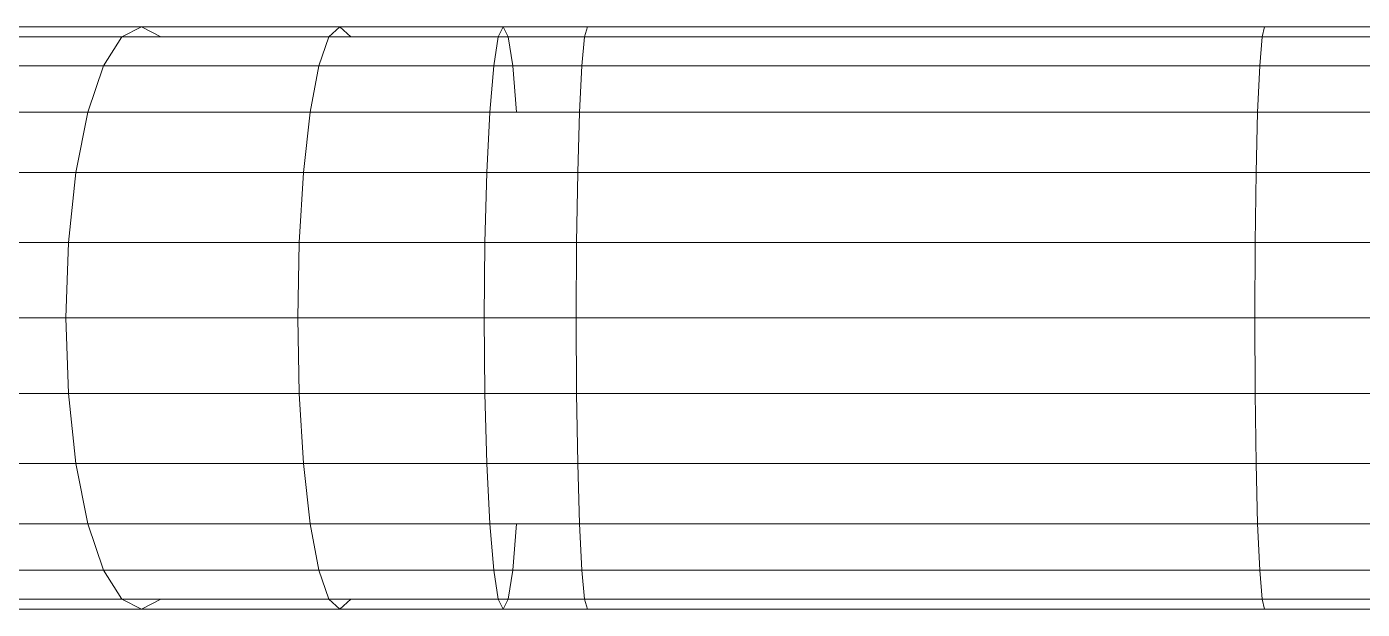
# Model space of a CAD drawing. Header units: inches. Extents: x -4266 to -1814, y 9706 to 12441.
# Drawn here: x -2927.52 to -2925.792, y 11465.225 to 11465.979 of the extents above; entities that cross this region are included whole.
import ezdxf

# ---------------------------------------------------------------- set-up
doc = ezdxf.new("R2010")
doc.units = ezdxf.units.IN
doc.header["$MEASUREMENT"] = 0
doc.layers.add('G-IMPT', color=8, linetype='Continuous', lineweight=9)

msp = doc.modelspace()

# ---------------------------------------------------------------- linework, layer by layer
at = {"layer": 'G-IMPT'}
for p, q in [((-2927.37134, 11465.97883), (-2927.61668, 11465.97883)), ((-2927.37134, 11465.97883), (-2927.39661, 11465.96577)), ((-2927.37134, 11465.97883), (-2927.11452, 11465.97883)), ((-2927.34607, 11465.96577), (-2927.37134, 11465.97883)), ((-2927.11452, 11465.97883), (-2927.12859, 11465.96577)), ((-2927.11452, 11465.97883), (-2926.90315, 11465.97883)), ((-2927.10045, 11465.96577), (-2927.11452, 11465.97883)), ((-2926.90315, 11465.97883), (-2926.9095, 11465.96577)), ((-2926.90315, 11465.97883), (-2926.79412, 11465.97883)), ((-2926.8968, 11465.96577), (-2926.90315, 11465.97883)), ((-2926.79412, 11465.97883), (-2926.7979, 11465.96577)), ((-2925.91804, 11465.97883), (-2926.79412, 11465.97883)), ((-2925.91804, 11465.97883), (-2925.92135, 11465.96577)), ((-2925.91804, 11465.97883), (-2923.40549, 11465.97883)), ((-2927.39661, 11465.96577), (-2927.65499, 11465.96577)), ((-2927.39661, 11465.96577), (-2927.4202, 11465.92833)), ((-2927.12859, 11465.96577), (-2927.39661, 11465.96577)), ((-2927.12859, 11465.96577), (-2927.14172, 11465.92833)), ((-2927.12859, 11465.96577), (-2926.9095, 11465.96577)), ((-2926.9095, 11465.96577), (-2926.91543, 11465.92833)), ((-2926.9095, 11465.96577), (-2926.7979, 11465.96577)), ((-2926.89087, 11465.92833), (-2926.8968, 11465.96577)), ((-2926.8968, 11465.96577), (-2926.7979, 11465.96577)), ((-2926.7979, 11465.96577), (-2926.80143, 11465.92833)), ((-2925.92135, 11465.96577), (-2926.7979, 11465.96577)), ((-2925.92135, 11465.96577), (-2925.92443, 11465.92833)), ((-2923.40738, 11465.96577), (-2925.92135, 11465.96577)), ((-2927.4202, 11465.92833), (-2927.69073, 11465.92833)), ((-2927.4202, 11465.92833), (-2927.44039, 11465.86827)), ((-2927.4202, 11465.92833), (-2927.14172, 11465.92833)), ((-2927.14172, 11465.92833), (-2927.15297, 11465.86827)), ((-2927.14172, 11465.92833), (-2926.91543, 11465.92833)), ((-2926.91543, 11465.92833), (-2926.92051, 11465.86827)), ((-2926.91543, 11465.92833), (-2926.80143, 11465.92833)), ((-2926.88579, 11465.86827), (-2926.89087, 11465.92833)), ((-2926.89087, 11465.92833), (-2926.80143, 11465.92833)), ((-2926.80143, 11465.92833), (-2926.80445, 11465.86827)), ((-2925.92443, 11465.92833), (-2926.80143, 11465.92833)), ((-2925.92443, 11465.92833), (-2925.92708, 11465.86827)), ((-2925.92443, 11465.92833), (-2923.40914, 11465.92833)), ((-2927.44039, 11465.86827), (-2927.72134, 11465.86827)), ((-2927.44039, 11465.86827), (-2927.45596, 11465.79036)), ((-2927.15297, 11465.86827), (-2927.44039, 11465.86827)), ((-2927.15297, 11465.86827), (-2927.16163, 11465.79036)), ((-2927.15297, 11465.86827), (-2926.92051, 11465.86827)), ((-2926.92051, 11465.86827), (-2926.92442, 11465.79036)), ((-2926.92051, 11465.86827), (-2926.80445, 11465.86827)), ((-2926.80445, 11465.86827), (-2926.80678, 11465.79036)), ((-2925.92708, 11465.86827), (-2926.80445, 11465.86827)), ((-2925.92708, 11465.86827), (-2925.92911, 11465.79036)), ((-2923.41065, 11465.86827), (-2925.92708, 11465.86827)), ((-2927.45596, 11465.79036), (-2927.74494, 11465.79036)), ((-2927.45596, 11465.79036), (-2927.46567, 11465.6994)), ((-2927.45596, 11465.79036), (-2927.16163, 11465.79036)), ((-2927.16163, 11465.79036), (-2927.16704, 11465.6994)), ((-2927.16163, 11465.79036), (-2926.92442, 11465.79036)), ((-2926.92442, 11465.79036), (-2926.92686, 11465.6994)), ((-2926.92442, 11465.79036), (-2926.80678, 11465.79036)), ((-2926.80678, 11465.79036), (-2926.80823, 11465.6994)), ((-2925.92911, 11465.79036), (-2926.80678, 11465.79036)), ((-2925.92911, 11465.79036), (-2925.93038, 11465.6994)), ((-2925.92911, 11465.79036), (-2923.41182, 11465.79036)), ((-2927.46567, 11465.6994), (-2927.75965, 11465.6994)), ((-2927.46567, 11465.6994), (-2927.46905, 11465.6019)), ((-2927.16704, 11465.6994), (-2927.46567, 11465.6994)), ((-2927.16704, 11465.6994), (-2927.16892, 11465.6019)), ((-2927.16704, 11465.6994), (-2926.92686, 11465.6994)), ((-2926.92686, 11465.6994), (-2926.92771, 11465.6019)), ((-2926.92686, 11465.6994), (-2926.80823, 11465.6994)), ((-2926.80823, 11465.6994), (-2926.80874, 11465.6019)), ((-2925.93038, 11465.6994), (-2926.80823, 11465.6994)), ((-2925.93038, 11465.6994), (-2925.93083, 11465.6019)), ((-2923.41254, 11465.6994), (-2925.93038, 11465.6994)), ((-2927.46905, 11465.6019), (-2927.76478, 11465.6019)), ((-2927.46905, 11465.6019), (-2927.16892, 11465.6019)), ((-2927.46905, 11465.6019), (-2927.46567, 11465.5044)), ((-2927.16892, 11465.6019), (-2926.92771, 11465.6019)), ((-2927.16892, 11465.6019), (-2927.16704, 11465.5044)), ((-2926.92771, 11465.6019), (-2926.92686, 11465.5044)), ((-2926.92771, 11465.6019), (-2926.80874, 11465.6019)), ((-2925.93083, 11465.6019), (-2926.80874, 11465.6019)), ((-2926.80874, 11465.6019), (-2926.80823, 11465.5044)), ((-2925.93083, 11465.6019), (-2923.4128, 11465.6019)), ((-2925.93083, 11465.6019), (-2925.93038, 11465.5044)), ((-2927.46567, 11465.5044), (-2927.75965, 11465.5044)), ((-2927.16704, 11465.5044), (-2927.46567, 11465.5044)), ((-2927.46567, 11465.5044), (-2927.45596, 11465.41343)), ((-2927.16704, 11465.5044), (-2926.92686, 11465.5044)), ((-2927.16704, 11465.5044), (-2927.16163, 11465.41343)), ((-2926.92686, 11465.5044), (-2926.92442, 11465.41343)), ((-2926.92686, 11465.5044), (-2926.80823, 11465.5044)), ((-2925.93038, 11465.5044), (-2926.80823, 11465.5044)), ((-2926.80823, 11465.5044), (-2926.80678, 11465.41343)), ((-2923.41254, 11465.5044), (-2925.93038, 11465.5044)), ((-2925.93038, 11465.5044), (-2925.92911, 11465.41343)), ((-2927.45596, 11465.41343), (-2927.74494, 11465.41343)), ((-2927.45596, 11465.41343), (-2927.16163, 11465.41343)), ((-2927.45596, 11465.41343), (-2927.44039, 11465.33552)), ((-2927.16163, 11465.41343), (-2926.92442, 11465.41343)), ((-2927.16163, 11465.41343), (-2927.15297, 11465.33552)), ((-2926.92442, 11465.41343), (-2926.92051, 11465.33552)), ((-2926.92442, 11465.41343), (-2926.80678, 11465.41343)), ((-2925.92911, 11465.41343), (-2926.80678, 11465.41343)), ((-2926.80678, 11465.41343), (-2926.80445, 11465.33552)), ((-2925.92911, 11465.41343), (-2923.41182, 11465.41343)), ((-2925.92911, 11465.41343), (-2925.92708, 11465.33552)), ((-2927.44039, 11465.33552), (-2927.72134, 11465.33552)), ((-2927.15297, 11465.33552), (-2927.44039, 11465.33552)), ((-2927.44039, 11465.33552), (-2927.4202, 11465.27546)), ((-2927.15297, 11465.33552), (-2926.92051, 11465.33552)), ((-2927.15297, 11465.33552), (-2927.14172, 11465.27546)), ((-2926.92051, 11465.33552), (-2926.91543, 11465.27546)), ((-2926.92051, 11465.33552), (-2926.80445, 11465.33552)), ((-2926.89087, 11465.27546), (-2926.88579, 11465.33552)), ((-2925.92708, 11465.33552), (-2926.80445, 11465.33552)), ((-2926.80445, 11465.33552), (-2926.80143, 11465.27546)), ((-2923.41065, 11465.33552), (-2925.92708, 11465.33552)), ((-2925.92708, 11465.33552), (-2925.92443, 11465.27546)), ((-2927.4202, 11465.27546), (-2927.69073, 11465.27546)), ((-2927.4202, 11465.27546), (-2927.14172, 11465.27546)), ((-2927.4202, 11465.27546), (-2927.39661, 11465.23802)), ((-2927.14172, 11465.27546), (-2926.91543, 11465.27546)), ((-2927.14172, 11465.27546), (-2927.12859, 11465.23802)), ((-2926.91543, 11465.27546), (-2926.9095, 11465.23802)), ((-2926.91543, 11465.27546), (-2926.80143, 11465.27546)), ((-2926.8968, 11465.23802), (-2926.89087, 11465.27546)), ((-2926.89087, 11465.27546), (-2926.80143, 11465.27546)), ((-2925.92443, 11465.27546), (-2926.80143, 11465.27546)), ((-2926.80143, 11465.27546), (-2926.7979, 11465.23802)), ((-2925.92443, 11465.27546), (-2923.40914, 11465.27546)), ((-2925.92443, 11465.27546), (-2925.92135, 11465.23802)), ((-2927.39661, 11465.23802), (-2927.65499, 11465.23802)), ((-2927.12859, 11465.23802), (-2927.39661, 11465.23802)), ((-2927.39661, 11465.23802), (-2927.37134, 11465.22496)), ((-2927.37134, 11465.22496), (-2927.34607, 11465.23802)), ((-2927.12859, 11465.23802), (-2926.9095, 11465.23802)), ((-2927.12859, 11465.23802), (-2927.11452, 11465.22496)), ((-2927.11452, 11465.22496), (-2927.10045, 11465.23802)), ((-2926.9095, 11465.23802), (-2926.90315, 11465.22496)), ((-2926.9095, 11465.23802), (-2926.7979, 11465.23802)), ((-2926.90315, 11465.22496), (-2926.8968, 11465.23802)), ((-2926.8968, 11465.23802), (-2926.7979, 11465.23802)), ((-2925.92135, 11465.23802), (-2926.7979, 11465.23802)), ((-2926.7979, 11465.23802), (-2926.79412, 11465.22496)), ((-2923.40738, 11465.23802), (-2925.92135, 11465.23802)), ((-2925.92135, 11465.23802), (-2925.91804, 11465.22496)), ((-2927.37134, 11465.22496), (-2927.61668, 11465.22496)), ((-2927.37134, 11465.22496), (-2927.11452, 11465.22496)), ((-2927.11452, 11465.22496), (-2926.90315, 11465.22496)), ((-2926.90315, 11465.22496), (-2926.79412, 11465.22496)), ((-2925.91804, 11465.22496), (-2926.79412, 11465.22496)), ((-2925.91804, 11465.22496), (-2923.40549, 11465.22496))]:
    msp.add_line(p, q, dxfattribs=at)

doc.saveas('drawing.dxf')
